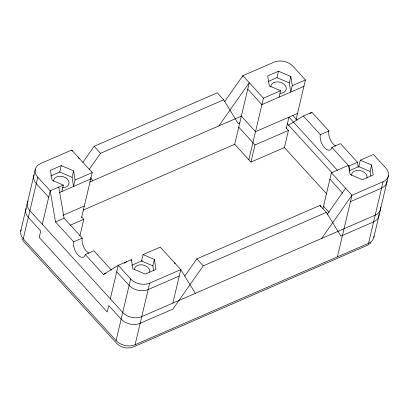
<?xml version="1.0" encoding="UTF-8"?>
<svg xmlns="http://www.w3.org/2000/svg" width="409" height="409" viewBox="0 0 409 409"><rect width="100%" height="100%" fill="white"/><g stroke="black" fill="none" stroke-linecap="round" stroke-linejoin="round"><path stroke-width="0.61" d="M20.69 231.136L35.251 169.531M373.99 236.09A13.768 9.836 13.3 0 1 368.524 243.329L135.098 344.746A13.768 9.836 13.3 0 1 116.084 340.574L23.241 238.815L37.807 177.209A13.768 9.836 13.3 0 1 40.578 163.574L71.698 150.052L92.24 172.567L81.575 217.66M42.306 224.301L50.22 190.819L63.369 185.108L61.851 191.535M50.65 175.972L59.729 172.025L61.248 165.599L73.605 170.885L75.046 180.037L73.523 186.463L72.081 177.317L73.605 170.885M79.908 235.85L83.819 219.316L81.682 216.974M110.318 298.841L118.227 265.359L131.376 259.643L132.818 268.795L145.175 274.086L155.957 269.398L154.382 259.429L143.048 254.572L141.529 261.003L152.864 265.855L153.646 270.84M131.1 260.814L131.376 259.643M116.084 340.574L130.645 278.969L118.227 265.359L103.431 274.434L85.282 254.536A9.836 4.974 66.5 0 1 77.894 254.873A9.836 4.974 66.5 0 1 73.676 241.816L55.522 221.923L50.22 190.819L37.807 177.209M152.864 265.855L154.382 259.429M135.098 344.746L149.663 283.14L180.783 269.618L195.333 293.34M172.869 303.1L180.783 269.618L160.246 247.102L143.048 254.572M242.583 76.918L242.874 75.68L273.999 62.158A13.768 9.836 13.3 0 1 293.018 66.33L305.431 79.939L295.998 119.847M248.851 159.796L263.416 98.196L280.61 90.721L279.091 97.153M218.881 125.916L249.26 82.674L234.694 144.28L250.942 162.087L254.996 144.944L288.452 130.41L285.886 127.598M268.457 81.34L276.97 77.638L278.488 71.212L290.84 76.503L292.287 85.65L290.763 92.081L289.321 82.93L290.84 76.503M286.213 128.753L288.959 117.138L337.594 170.456M288.452 130.41L284.398 147.552L250.942 162.087M322.931 208.667L331.423 172.731L348.616 165.262L350.058 174.408L362.415 179.699L373.192 175.016L371.623 165.042L360.288 160.19L358.77 166.616L370.104 171.468L370.789 175.834M337.399 256.852L351.965 195.246L383.085 181.724A13.768 9.836 13.3 0 0 385.856 168.089L373.437 154.474L360.288 160.19M370.104 171.468L371.623 165.042M368.524 243.329L383.085 181.724M373.846 237.373L388.412 175.768M82.787 162.465L94.131 146.315L217.276 92.812L223.657 99.806L238.207 123.528L239.955 122.766M89.172 169.459L100.517 153.309L223.657 99.806M224.577 101.729L242.874 75.68L263.416 98.196M184.761 276.075L196.836 258.882L319.981 205.379L326.362 212.378L340.912 236.1L373.591 221.898A13.768 9.836 13.3 0 0 379.015 213.789M326.362 212.378L203.222 265.881L172.843 309.117L140.164 323.314A13.768 9.836 13.3 0 1 121.146 319.148L108.733 305.538L107.209 311.965L39.208 237.424L40.726 230.998L28.308 217.389A13.768 9.836 13.3 0 1 26.125 208.472M327.282 214.296L345.579 188.247M321.586 238.483L351.965 195.246L331.423 172.731M370.114 243.529L371.081 242.609M369.613 243.912L366.75 245.558L133.411 346.934C127.741 349.271 120.757 347.701 116.565 343.243L23.788 241.55L21.846 238.856M288.534 125.103L303.335 116.028L311.893 112.311L328.887 130.936A9.836 4.974 66.5 0 0 335.707 146.054M309.777 113.61L311.893 112.311M124.147 263.258L126.785 261.642M61.248 165.599L50.465 170.282L52.04 180.257L63.369 185.108M278.488 71.212L267.706 75.895L269.28 85.87L280.61 90.721M75.046 180.037L92.24 172.567M292.287 85.65L305.431 79.939M59.566 192.532L90.721 178.994M303.913 86.365L261.893 104.622L247.777 89.142M89.75 182.02L241.346 116.156M62.981 215.318L84.32 206.044M297.517 113.416L255.502 131.672L240.952 115.727M55.522 221.923L64.08 218.202L82.235 238.099A9.836 4.974 66.5 0 0 89.055 253.217M83.298 210.062L234.807 144.234M69.975 225.333L83.819 219.316M73.676 241.816L82.235 238.099M303.335 116.028L320.324 134.653L328.887 130.936M85.282 254.536L93.84 250.819L111.565 270.252M320.324 134.653A9.836 4.974 66.5 0 0 324.547 147.71A9.836 4.974 66.5 0 0 331.929 147.373L340.487 143.656L357.481 162.281L358.33 167.255M331.929 147.373L348.923 165.998L357.481 162.281M103.431 274.434L106.284 273.192M131.882 265.196L142.388 260.635M349.163 170.793L359.082 166.483M179.265 276.044L148.145 289.567A13.768 9.836 13.3 0 1 129.126 285.395L116.708 271.786M350.441 201.673L381.566 188.15A13.768 9.836 13.3 0 0 387.032 180.911M276.97 77.638L289.321 82.93M59.729 172.025L72.081 177.317M292.849 115.445L297.154 120.164M287.409 123.871L332.128 172.884M329.905 179.157L342.742 193.232M284.03 147.148L326.643 193.856M323.509 206.213L329.071 212.317M238.749 127.138L254.996 144.944M94.131 146.315L100.517 153.309M196.836 258.882L203.222 265.881M48.702 197.25L36.289 183.641A13.768 9.836 13.3 0 1 34.105 174.725M319.981 205.379L320.973 207M174.403 262.624L175.062 263.698M78.083 157.046L79.075 158.666M90.645 177.537L92.628 180.768M71.698 150.052L72.362 151.131M348.923 165.998L349.772 170.972M58.778 187.102L64.08 218.202M23.241 238.815A13.768 9.836 13.3 0 1 21.058 229.899M149.663 283.14A13.768 9.836 13.3 0 1 130.645 278.969M134.321 269.838A7.868 5.619 13.3 0 1 142.526 264.904A7.868 5.619 13.3 0 1 149.766 272.225M28.078 200.993A13.768 9.836 13.3 0 0 29.893 210.691L122.731 312.45A13.768 9.836 13.3 0 0 141.749 316.622L375.171 215.206A13.768 9.836 13.3 0 0 380.6 207.092M53.538 181.299A7.868 5.619 13.3 0 1 60.844 176.264A7.868 5.619 13.3 0 1 69.034 182.368A7.868 5.619 13.3 0 1 62.209 187.757M270.778 86.912A7.868 5.619 13.3 0 1 277.916 81.866A7.868 5.619 13.3 0 1 286.239 87.736A7.868 5.619 13.3 0 1 279.95 93.375M351.561 175.451A7.868 5.619 13.3 0 1 359.767 170.517A7.868 5.619 13.3 0 1 367.006 177.838"/></g></svg>
